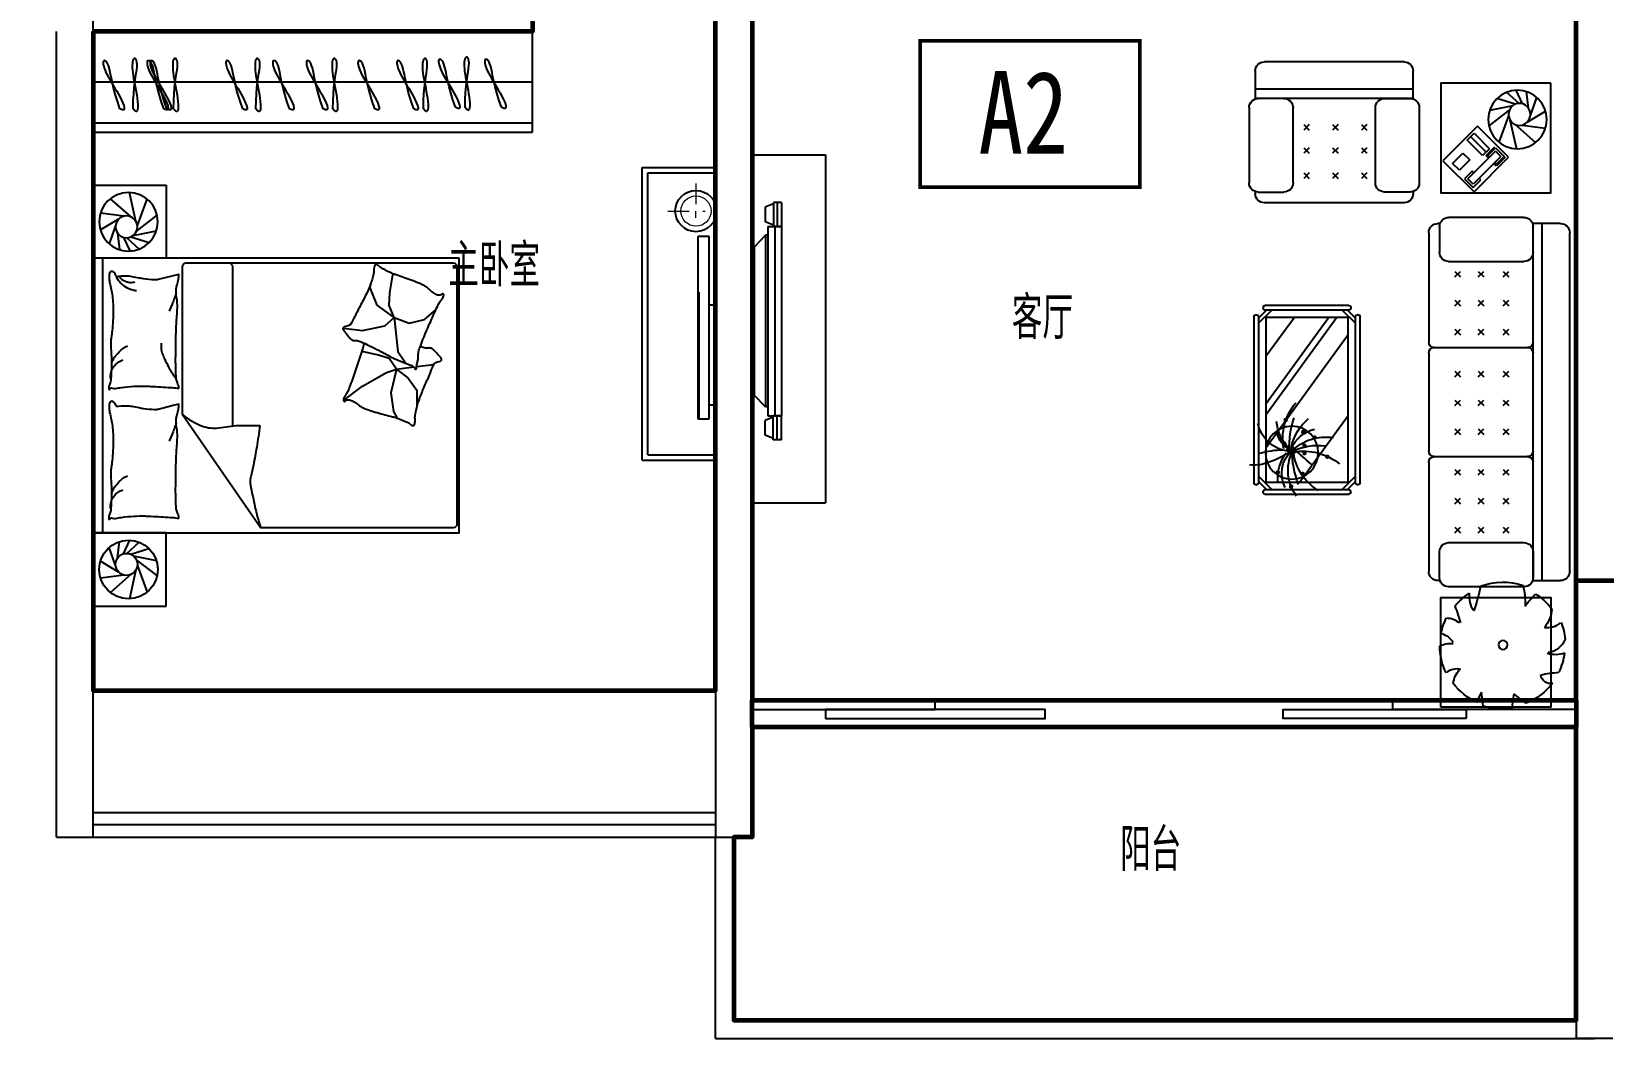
# Model space of a CAD drawing. Extents: x -355331 to -318731, y -592200 to -560200.
# Drawn here: x -354967 to -346381, y -579700 to -574200 of the extents above; entities that cross this region are included whole.
import ezdxf

# ---------------------------------------------------------------- set-up
doc = ezdxf.new("R2010")
doc.units = 0
doc.header["$LTSCALE"] = 1000
doc.header["$MEASUREMENT"] = 0
doc.layers.get('0').update_dxf_attribs({"linetype": 'CONTINUOUS'})
for name, color, linetype in [('BALCONY', 2, 'CONTINUOUS'), ('JIAJU', 252, 'CONTINUOUS'), ('SY', 132, 'CONTINUOUS'), ('WALL', 2, 'CONTINUOUS'), ('WINDOW', 3, 'CONTINUOUS'), ('字', 7, 'CONTINUOUS'), ('文字', 7, 'CONTINUOUS')]:
    doc.layers.add(name, color=color, linetype=linetype)
for name, color, linetype, lineweight in [('GT_卧室', 1, 'CONTINUOUS', 60), ('GT_客厅', 2, 'CONTINUOUS', 60), ('GT_门', 245, 'CONTINUOUS', 60), ('GT_阳台', 6, 'CONTINUOUS', 60), ('GT_餐厅', 3, 'CONTINUOUS', 60)]:
    doc.layers.add(name, color=color, linetype=linetype, lineweight=lineweight)
doc.styles.add('-宋体', font='', dxfattribs={"width": 0.6})
doc.styles.add('_TCH_WINDOW', font='SIMPLEX', dxfattribs={"height": 3.5, "bigfont": 'GBCBIG'})
doc.styles.add('DIM_FONT', font='ROMAND.shx', dxfattribs={"width": 0.7})
doc.styles.get("Standard").update_dxf_attribs({"font": 'GBENOR', "bigfont": 'GBCBIG'})
doc.styles.get('-宋体').set_extended_font_data('SimSun')

# ---------------------------------------------------------------- blocks, each defined once
blk = doc.blocks.new('A$C67170A1A')
for p, q in [((0, 2200.1), (0, 300.1)), ((0, 2200.1), (400, 2200)), ((400, 2200), (400, 300)), ((115.9, 1932.6), (70.9, 1915.4)), ((70.9, 1915.4), (70.9, 1834.2)), ((160.9, 1939.8), (115.9, 1939.8)), ((115.9, 1939.8), (115.9, 1809.8)), ((137.2, 1939.8), (137.2, 1809.8)), ((160.9, 1939.8), (160.9, 1809.8)), ((115.9, 1817), (70.9, 1834.2)), ((85.9, 1809.8), (85.5, 774.8)), ((85.9, 1809.8), (160.9, 1809.8)), ((160.9, 1809.8), (115.9, 1809.8)), ((123.5, 1809.8), (123.1, 774.8)), ((160.9, 1809.8), (160.5, 774.8)), ((72.8, 1761.3), (10.8, 1696.6)), ((72.8, 1761.3), (72.5, 823.4)), ((85.9, 1761.3), (72.8, 1761.3)), ((10.8, 1696.6), (10.6, 888.1)), ((72.5, 823.4), (10.6, 888.1)), ((85.6, 823.4), (72.5, 823.4)), ((85.5, 774.8), (160.5, 774.8)), ((160.5, 774.8), (115.5, 774.8)), ((115.5, 644.8), (115.5, 774.8)), ((136.8, 644.8), (136.9, 774.8)), ((160.5, 644.8), (160.5, 774.8)), ((115.5, 767.6), (70.5, 750.4)), ((70.5, 669.2), (70.5, 750.4)), ((115.5, 652), (70.5, 669.2)), ((160.5, 644.8), (115.5, 644.8)), ((0, 300.1), (400, 300))]:
    blk.add_line(p, q)
blk = doc.blocks.new('M_C54TQD')
for p, q in [((0, -52.4), (1500, -52.4)), ((25.8, -508.5), (25.8, -1967.8)), ((853.5, -488.5), (45.8, -488.5)), ((853.5, -488.5), (1471.6, -915.9)), ((45.8, -761.1), (915.3, -761.1)), ((1471.6, -1967.8), (1471.6, -915.9)), ((381, -1368.3), (394.8, -1471.4)), ((777.6, -1368.4), (698.4, -1472.4)), ((160.8, -1514.4), (136.8, -1517.8)), ((255.4, -1552.2), (160.8, -1514.4)), ((394.8, -1471.4), (369, -1593.5)), ((528.4, -1559.3), (508.6, -1470.4)), ((698.4, -1472.4), (623.3, -1602.7)), ((188.4, -1621), (90.3, -1638.1)), ((257.2, -1617.5), (188.4, -1621)), ((324.3, -1645), (255.4, -1552.2)), ((324.3, -1645), (257.2, -1617.5)), ((369, -1593.5), (324.3, -1645)), ((548.2, -1616.6), (528.4, -1559.3)), ((605.5, -1658), (548.2, -1616.6)), ((623.3, -1602.7), (605.5, -1658)), ((605.5, -1658), (734, -1626.4)), ((734, -1626.4), (836.8, -1640.3)), ((90.3, -1638.1), (87, -1644.6)), ((324.3, -1645), (510, -1663.9)), ((324.3, -1645), (355.2, -1727.5)), ((510, -1663.9), (559.9, -1700)), ((559.9, -1700), (572, -1708.6)), ((605.5, -1658), (593.7, -1752.2)), ((605.5, -1658), (654.9, -1721.3)), ((836.8, -1640.3), (872.8, -1660.3)), ((355.2, -1727.5), (334.6, -1810)), ((591.9, -1766.9), (580, -1861.5)), ((654.9, -1721.3), (720.1, -1768.7)), ((720.1, -1768.7), (813, -1768.7)), ((334.6, -1810), (281, -1872.6)), ((45.8, -1987.8), (1451.6, -1987.8))]:
    blk.add_line(p, q)
blk.add_lwpolyline([(0, -2000), (0, 0), (1500, 0), (1500, -2000)], close=True)
for points in [[(101, -126.8, -0.263368), (73, -108, -0.494818), (82.2, -89.3, -0.049225), (99.9, -87.5, -0.036831), (123.5, -89.3, -0.031893), (161.5, -97.4, 0.035782), (195.4, -104.4, 0.032941), (285.1, -110.3, 0.026564), (396.3, -104.4, 0.017905), (433.8, -99, -0.033397), (454, -96.8, -0.03204), (491.1, -97.5, 0.018442), (555.4, -100.5, 0.010837), (620.2, -99.8, 0.014624), (668.1, -96.8, 0.111249), (690.6, -89.5, -0.153708), (707.5, -85.5, -0.076444), (715, -87.2, -0.215512), (716.9, -89.3, -0.585858), (714.3, -92.3, 0.363489), (709.4, -94.9, 0.191716), (709.4, -106.4, -0.129675), (711.3, -123, -0.01735), (708.3, -139.8, 0.019326), (705.7, -154.9, 0.018818), (699, -223.3, 0.021828), (698.1, -282.6, 0.006204), (699.5, -316.4, 0.001963), (705.7, -423.3, 0.028341), (709.9, -459.4, -0.117014), (709.4, -468.3, -0.36606), (708, -469.3, -0.03973), (694.4, -466.5, -0.048309), (680.6, -461, 0.062981), (670, -457.1, 0.04058), (646.6, -453.7, 0.014345), (579.8, -451.4, 0.005484), (454.4, -452.2, 0.007153), (358.2, -455.2, 0.008762), (315.7, -457.9, -0.008153), (270, -460.8, -0.06251), (212.9, -456.4, 0.078669), (167.3, -454.4, 0.047825), (144.9, -459.1, -0.034494), (114.1, -466.5, -0.023571), (88.8, -469.5, -0.510228), (87.8, -468.3), (95.3, -438.3), (116, -355.7, 0.073041), (118, -336.2, 0.023305), (112.2, -275, 0.018299), (108.2, -252.2, -0.01097), (100.8, -214.2, -0.042281), (97.9, -179.9, -0.027201), (100.8, -126.5)], [(810.2, -126.8, -0.263368), (782.3, -108, -0.494818), (791.4, -89.3, -0.049225), (809.1, -87.5, -0.036831), (832.8, -89.3, -0.031893), (870.7, -97.4, 0.035782), (904.6, -104.4, 0.032941), (994.3, -110.3, 0.026564), (1105.5, -104.4, 0.017905), (1143, -99, -0.033397), (1163.3, -96.8, -0.03204), (1200.3, -97.5, 0.018442), (1264.7, -100.5, 0.010837), (1329.4, -99.8, 0.014624), (1377.3, -96.8, 0.111249), (1399.9, -89.5, -0.153708), (1416.8, -85.5, -0.076444), (1424.2, -87.2, -0.215512), (1426.2, -89.3, -0.585858), (1423.5, -92.3, 0.363489), (1418.6, -94.9, 0.191716), (1418.6, -106.4, -0.129675), (1420.5, -123, -0.01735), (1417.5, -139.8, 0.019326), (1414.9, -154.9, 0.018818), (1408.3, -223.3, 0.021828), (1407.4, -282.6, 0.006204), (1408.8, -316.4, 0.001963), (1414.9, -423.3, 0.028341), (1419.2, -459.4, -0.117014), (1418.6, -468.3, -0.36606), (1417.2, -469.3, -0.03973), (1403.6, -466.5, -0.048309), (1389.9, -461, 0.062981), (1379.2, -457.1, 0.04058), (1355.8, -453.7, 0.014345), (1289.1, -451.4, 0.005484), (1163.6, -452.2, 0.007153), (1067.5, -455.2, 0.008762), (1024.9, -457.9, -0.008153), (979.2, -460.8, -0.06251), (922.1, -456.4, 0.078669), (876.5, -454.4, 0.047825), (854.1, -459.1, -0.034494), (823.4, -466.5, -0.023571), (798, -469.5, -0.510228), (797.1, -468.3), (804.6, -438.3), (825.2, -355.7, 0.073041), (827.2, -336.2, 0.023305), (821.5, -275, 0.018299), (817.4, -252.2, -0.01097), (810.1, -214.2, -0.042281), (807.2, -179.9, -0.027201), (810.1, -126.5)], [(99.3, -142.8, -0.05369), (113.5, -155.8, -0.070312), (121.6, -168.1, -0.015448), (125.4, -176.6, -0.013244), (129.1, -186.8, -0.082127), (132.1, -204.9, -0.064164), (129.1, -228.1)], [(100.8, -126.8, -0.077379), (135.6, -152.1, -0.077379), (161.1, -186.8, -0.047525), (171, -211.5, -0.047525), (176.1, -237.5)], [(574.8, -100.6, 0.027842), (551.1, -111.2, 0.048685), (538.5, -119.3, 0.023666), (510.6, -143.6, 0.031223), (491.6, -164.3, 0.046801), (486.5, -172, 0.023191), (478.4, -188.7)], [(656.8, -94.9, 0.088153), (622.3, -98.4, 0.088153), (591.1, -113.7, 0.077547), (569.5, -135.3, 0.077547), (555.4, -162.4)], [(1284.1, -100.6, 0.027842), (1260.3, -111.2, 0.048685), (1247.8, -119.3, 0.023666), (1219.8, -143.6, 0.031223), (1200.8, -164.3, 0.046801), (1195.7, -172, 0.023191), (1187.7, -188.7)], [(1366.1, -94.9, 0.088153), (1331.5, -98.4, 0.088153), (1300.3, -113.7, 0.077547), (1278.7, -135.3, 0.077547), (1264.7, -162.4)], [(191.4, -453.7, 0.009729), (218.7, -444.6, 0.009729), (245.6, -434.6, 0.007971), (267.3, -425.5, 0.007971), (288.8, -415.8)], [(660.6, -455.2, 0.016108), (621.7, -429, 0.024599), (594.9, -413.9, 0.009477), (545.8, -390.6, 0.015937), (516, -378.3, 0.072521), (499.6, -374.7, 0.033339), (463.4, -374.5)], [(900.6, -453.7, 0.009729), (927.9, -444.6, 0.009729), (954.8, -434.6, 0.007971), (976.6, -425.5, 0.007971), (998, -415.8)], [(853.5, -488.5, -0.085272), (916.8, -598.6, -0.124044), (926, -686.2), (912.4, -781.6), (914.1, -911.7)], [(914.1, -911.7, 0.007867), (1031.7, -893.9, 0.009508), (1128.5, -875.9, 0.006616), (1193.5, -861.5, -0.023828), (1211.7, -858.2, -0.080713), (1230.3, -858.7, -0.009591), (1382.9, -890.6, -0.013133), (1416.4, -899.2, -0.007859), (1471.6, -915.9)], [(464, -1480.4, 0.025626), (475.6, -1477.6, 0.0108), (604.9, -1436, 0.00456), (692.4, -1404.8, 0.01125), (727.5, -1391, 0.069394), (746.3, -1379.9, -0.079756), (762.9, -1370.5, -0.106399), (777.6, -1368.4, -0.328642), (781.6, -1371.8, -0.299547), (779.2, -1378.3, 0.189917), (773.7, -1387.1, 0.033518), (772.5, -1397.4, 0.075627), (773, -1402, 0.053489), (776, -1409.8, 0.017838), (788.1, -1431.8, 0.038394), (805.3, -1456.1, -0.059529), (815.7, -1472.2, -0.035943), (826.3, -1498.4, -0.011245), (851.9, -1584.7, -0.006203), (862.2, -1624.3, 0.010783), (868.3, -1647, 0.019485), (872.8, -1660.3, 0.005062), (892.4, -1710.5, 0.101392), (909.1, -1735.8, -0.223768), (914, -1749.2, -0.25558), (910.9, -1753.8, -0.081563), (895.2, -1758.9, -0.071805), (878.1, -1759, 0.069985), (860.5, -1759.1, 0.03546), (801, -1772.1, 0.029432), (732, -1796.8, 0.001554), (698.6, -1811.2, -0.00152), (664.5, -1825.8, -0.004735), (629.3, -1840.5, 0.00382), (585.5, -1858.6, 0.296001), (563.6, -1890.9, -0.649774), (542.2, -1899.9, -0.02319), (537.7, -1895.3, 0.0288), (534, -1891.6, 0.005727), (527.4, -1885.8, -0.004358), (518.8, -1878.2, -0.027528), (501.8, -1861.4, -0.046214), (493.2, -1849.9, -0.194121), (490.4, -1833.2, 0.133719), (489.3, -1809.2, 0.005779), (481.8, -1787.2, 0.008882)]]:
    blk.add_lwpolyline(points, format="xyb")
blk.add_lwpolyline([(58.1, -1583.2, 0.101392), (39.5, -1559.2, -0.223768), (33.6, -1546.2, -0.25558), (36.4, -1541.4, -0.081563), (51.6, -1535.1, -0.071805), (68.7, -1533.7, 0.069985), (86.2, -1532.2, 0.03546), (144.5, -1514.8, 0.029432), (211.5, -1484.8, 0.001554), (243.6, -1467.9, -0.00152), (276.5, -1450.7, -0.004735), (310.5, -1433.4, 0.00382), (352.7, -1412, 0.296001), (372.1, -1378.1, -0.649774), (392.8, -1367.5, -0.02319), (397.6, -1371.7, 0.0288), (401.6, -1375.1, 0.005727), (408.6, -1380.4, -0.004358), (417.8, -1387.3, -0.027528), (436, -1402.8, -0.046214), (445.5, -1413.5, -0.194121), (449.5, -1430, 0.133719), (452.5, -1453.8, 0.011505), (471.2, -1496.2, 0.008882), (497.5, -1550, 0.012426), (534.6, -1618.4, -0.033612), (547.3, -1644.2), (570.3, -1700.5), (588.1, -1744, 0.224341), (602.6, -1757.3, -0.722772), (602.8, -1766.1, -0.103513), (599, -1766.6, 0.053465), (591.8, -1766.9, 0.030109), (568.7, -1771.5, -0.031436), (546.6, -1775.9, -0.05324), (531.5, -1776.4, 0.05518), (516.9, -1776.8, 0.056271), (491.6, -1783.4, 0.0108), (365.9, -1834.8, 0.00456), (281, -1872.6, 0.01125), (247.1, -1889, 0.069394), (229.2, -1901.6, -0.079756), (213.3, -1912.2, -0.106399), (198.9, -1915.4, -0.328642), (194.6, -1912.4, -0.299547), (196.5, -1905.7, 0.189917), (201.3, -1896.5, 0.033518), (201.7, -1886.2, 0.075627), (200.8, -1881.6, 0.053489), (197.3, -1874, 0.017838), (183.5, -1853, 0.038394), (164.5, -1830.2, -0.059529), (152.9, -1814.9, -0.035943), (140.3, -1789.6, -0.011245), (108.1, -1705.4, -0.006203), (94.9, -1666.8, 0.010783), (87, -1644.6, 0.019485), (81.6, -1631.7, 0.005062)], format="xyb", close=True)
for centre, start, end in [((45.8, -508.5), 90, 180), ((45.8, -741.1), 180, 270), ((45.8, -1967.8), 180, 270), ((1451.6, -1967.8), 270, 0)]:
    blk.add_arc(centre, 20, start, end)
at = {"style": 'DIM_FONT', "width": 0.8, "flags": 9}
for tag in ['YSIZE', 'XSIZE']:
    blk.add_attdef(tag, (0, 0), '', height=0.5, dxfattribs=at)
blk = doc.blocks.new('M_C5')
for p, q in [((-70.8, 21.3), (-105.6, 120.2)), ((-60.2, 62.7), (-49.6, 152.1)), ((-28.1, 85.6), (7.4, 159.8)), ((-9, 88), (58.7, 149.2)), ((12.2, 83.3), (111.9, 114.4)), ((-54, -14.1), (-153.6, 45)), ((25.5, 75.4), (152, 50)), ((42.3, 52.6), (156.1, -35.1)), ((48.3, 20.6), (102.1, -123.2)), ((-26.4, -30), (-153, -46.9)), ((14.5, -26.2), (-99.1, -125.6)), ((40.5, -2.3), (5.1, -160))]:
    blk.add_line(p, q)
for centre, radius in [((0, 0), 160), ((-11.2, 28), 60)]:
    blk.add_circle(centre, radius)
at = {"width": 0.8, "flags": 9}
for tag in ['XSIZE', 'YSIZE']:
    blk.add_attdef(tag, (0, 0), '', height=0.5, dxfattribs=at)
blk = doc.blocks.new('ccui')
for points in [[(-565.6, 1078.2), (-506.5, 682.6), (-110.9, 741.8), (-170, 1137.4)], [(-225.6, -1196.5), (-284.7, -800.9), (110.9, -741.8), (170, -1137.4)]]:
    blk.add_lwpolyline(points, close=True)
at = {"rotation": 188.5031322324077}
blk.add_blockref('M_C5', (-332.1, 910.6), dxfattribs=at)
at = {"extrusion": (1e-16, 0, -1), "zscale": -1}
for name, p, rotation in [('M_C54TQD', (-110.9, -741.8), 81.49686775637126), ('M_C5', (51.3, -967.9), 351.4968677675923)]:
    blk.add_blockref(name, p, dxfattribs=dict(at, rotation=rotation))
blk = doc.blocks.new('dsj')
for p, q in [((0, -1600), (0, 0)), ((0, 0), (400.1, 0)), ((30, -1570), (30, -30)), ((30, -30), (400.1, -30)), ((304.4, -375), (362.6, -375)), ((304.4, -1375.4), (304.4, -375)), ((362.6, -375), (362.6, -1375.4)), ((311.1, -1368.8), (311.1, -681.7)), ((395.6, -753.4), (362.6, -753.4)), ((362.6, -753.4), (362.6, -1297)), ((395.6, -1297), (395.6, -753.4)), ((362.6, -1297), (395.6, -1297)), ((362.6, -1375.4), (304.4, -1375.4)), ((0, -1600), (400.1, -1600)), ((30, -1570), (400.1, -1570))]:
    blk.add_line(p, q)
at = {"lineweight": 0}
for p, q in [((293.1, -88.3), (293.1, -201.1)), ((139.1, -238.7), (255.5, -238.7)), ((293.1, -276.3), (293.1, -239.1)), ((330.7, -238.7), (343.5, -238.7))]:
    blk.add_line(p, q, dxfattribs=at)
blk.add_circle((293.1, -238.7), 112.8)
blk.add_circle((293.1, -238.7), 82.7, dxfattribs=at)
blk = doc.blocks.new('$plan$00001568')
for p, q in [((-2869.3, 3.1), (-1019.3, 3.1)), ((-2919.3, -196.9), (-2919.3, -46.9)), ((-969.3, -46.9), (-969.3, -199.7)), ((-2919.3, -146.9), (-969.3, -146.9)), ((-2952.8, -246.9), (-2952.8, -658)), ((-2919.3, -196.9), (-969.3, -196.9)), ((-2762.1, -196.9), (-2902.8, -196.9)), ((-2712.1, -658), (-2712.1, -246.9)), ((-2242.1, -736.9), (-2242.1, -226.9)), ((-1646.6, -736.9), (-1646.6, -226.9)), ((-1176.6, -658), (-1176.6, -246.9)), ((-1126.6, -196.9), (-985.9, -196.9)), ((-935.9, -246.9), (-935.9, -658)), ((-2627.6, -359.4), (-2657.7, -329.2)), ((-2657.7, -359.4), (-2627.6, -329.2)), ((-2500.1, -359.4), (-2470, -329.2)), ((-2470, -359.4), (-2500.1, -329.2)), ((-2312.4, -359.4), (-2342.5, -329.2)), ((-2342.5, -359.4), (-2312.4, -329.2)), ((-2121.5, -359.4), (-2091.3, -329.2)), ((-2091.3, -359.4), (-2121.5, -329.2)), ((-1933.7, -359.4), (-1963.9, -329.2)), ((-1963.9, -359.4), (-1933.7, -329.2)), ((-1806.3, -359.4), (-1776.1, -329.2)), ((-1776.1, -359.4), (-1806.3, -329.2)), ((-1546.1, -359.4), (-1576.3, -329.2)), ((-1576.3, -359.4), (-1546.1, -329.2)), ((-1418.7, -359.4), (-1388.5, -329.2)), ((-1388.5, -359.4), (-1418.7, -329.2)), ((-1230.9, -359.4), (-1261.1, -329.2)), ((-1261.1, -359.4), (-1230.9, -329.2)), ((-796.3, -519.4), (-607.8, -330.8)), ((-607.8, -330.8), (-438.1, -500.5)), ((-603, -373.3), (-753.9, -524.1)), ((-725.6, -552.4), (-574.8, -401.5)), ((-607.8, -349.7), (-654.9, -396.8)), ((-654.9, -396.8), (-640.8, -411)), ((-603, -354.4), (-645.5, -396.8)), ((-645.5, -396.8), (-636, -406.3)), ((-555.9, -401.5), (-603, -354.4)), ((-603, -373.3), (-574.8, -401.5)), ((-598.3, -444), (-555.9, -401.5)), ((-598.3, -453.4), (-551.2, -406.3)), ((-2627.6, -496.6), (-2657.7, -466.4)), ((-2657.7, -496.6), (-2627.6, -466.4)), ((-2470, -496.6), (-2500.1, -466.4)), ((-2500.1, -496.6), (-2470, -466.4)), ((-2312.4, -496.6), (-2342.5, -466.4)), ((-2342.5, -496.6), (-2312.4, -466.4)), ((-2121.5, -496.6), (-2091.3, -466.4)), ((-2091.3, -496.6), (-2121.5, -466.4)), ((-1963.9, -496.6), (-1933.7, -466.4)), ((-1933.7, -496.6), (-1963.9, -466.4)), ((-1806.3, -496.6), (-1776.1, -466.4)), ((-1776.1, -496.6), (-1806.3, -466.4)), ((-1546.1, -496.6), (-1576.3, -466.4)), ((-1576.3, -496.6), (-1546.1, -466.4)), ((-1388.5, -496.6), (-1418.7, -466.4)), ((-1418.7, -496.6), (-1388.5, -466.4)), ((-1230.9, -496.6), (-1261.1, -466.4)), ((-1261.1, -496.6), (-1230.9, -466.4)), ((-772.8, -524.1), (-730.3, -481.7)), ((-730.3, -481.7), (-720.9, -491.1)), ((-438.1, -500.5), (-626.6, -689.1)), ((-612.5, -439.3), (-598.3, -453.4)), ((-607.8, -434.5), (-598.3, -444)), ((-560.6, -434.5), (-598.3, -472.3)), ((-598.3, -472.3), (-513.5, -557.1)), ((-579.5, -453.4), (-494.6, -538.2)), ((-475.8, -519.4), (-560.6, -434.5)), ((-2627.6, -623.6), (-2657.7, -593.4)), ((-2657.7, -623.6), (-2627.6, -593.4)), ((-2470, -623.6), (-2500.1, -593.4)), ((-2500.1, -623.6), (-2470, -593.4)), ((-2312.4, -623.6), (-2342.5, -593.4)), ((-2342.5, -623.6), (-2312.4, -593.4)), ((-2121.5, -623.6), (-2091.3, -593.4)), ((-2091.3, -623.6), (-2121.5, -593.4)), ((-1963.9, -623.6), (-1933.7, -593.4)), ((-1933.7, -623.6), (-1963.9, -593.4)), ((-1806.3, -623.6), (-1776.1, -593.4)), ((-1776.1, -623.6), (-1806.3, -593.4)), ((-1546.1, -623.6), (-1576.3, -593.4)), ((-1576.3, -623.6), (-1546.1, -593.4)), ((-1388.5, -623.6), (-1418.7, -593.4)), ((-1418.7, -623.6), (-1388.5, -593.4)), ((-1230.9, -623.6), (-1261.1, -593.4)), ((-1261.1, -623.6), (-1230.9, -593.4)), ((-626.6, -689.1), (-796.3, -519.4)), ((-725.6, -571.2), (-772.8, -524.1)), ((-753.9, -524.1), (-725.6, -552.4)), ((-683.2, -528.8), (-725.6, -571.2)), ((-692.6, -519.4), (-683.2, -528.8)), ((-621.9, -543), (-678.5, -599.5)), ((-678.5, -599.5), (-640.8, -637.2)), ((-640.8, -637.2), (-584.2, -580.7)), ((-584.2, -580.7), (-621.9, -543)), ((-513.5, -557.1), (-475.8, -519.4)), ((-2919.3, -708), (-2919.3, -716.9)), ((-2902.8, -708), (-2762.1, -708)), ((-2271.2, -766.9), (-2869.3, -766.9)), ((-1675.6, -766.9), (-2213.1, -766.9)), ((-1019.3, -766.9), (-1617.5, -766.9)), ((-985.9, -708), (-1126.6, -708)), ((-969.3, -708), (-969.3, -716.9)), ((-797.4, -851.8), (-806.3, -851.8)), ((-336.3, -818.3), (-747.4, -818.3)), ((-286.3, -851.8), (-286.3, -1714.2)), ((-286.3, -851.8), (-136.3, -851.8)), ((-236.3, -851.8), (-236.3, -1714.2)), ((-856.3, -901.8), (-856.3, -1664.2)), ((-797.4, -868.3), (-797.4, -1008)), ((-286.3, -1008), (-286.3, -868.3)), ((-86.3, -901.8), (-86.3, -1664.2)), ((-747.4, -1058), (-336.3, -1058)), ((-692.8, -1104), (-722.9, -1134.1)), ((-692.8, -1134.1), (-722.9, -1104)), ((-555.6, -1104), (-585.8, -1134.1)), ((-555.6, -1134.1), (-585.8, -1104)), ((-428.6, -1104), (-458.7, -1134.1)), ((-428.6, -1134.1), (-458.7, -1104)), ((-2436.7, -1192.3), (-2431.7, -1192.3)), ((-2377.7, -1166.7), (-2421.7, -1210.7)), ((-2349.4, -1166.7), (-2421.7, -1239)), ((-2396.2, -1151.7), (-2396.2, -1156.7)), ((-2386.2, -1141.7), (-1477.3, -1141.7)), ((-2386.2, -1166.7), (-1477.3, -1166.7)), ((-1514, -1166.7), (-1441.7, -1239)), ((-1485.7, -1166.7), (-1441.7, -1210.7)), ((-1467.3, -1151.7), (-1467.3, -1156.7)), ((-1426.7, -1192.3), (-1431.7, -1192.3)), ((-2446.7, -1661.2), (-2446.7, -1202.3)), ((-2421.7, -1661.2), (-2421.7, -1202.3)), ((-2019.1, -1206.7), (-2381.7, -1470.2)), ((-1577, -1206.7), (-2196.5, -1656.7)), ((-1481.7, -1269.1), (-2015.3, -1656.7)), ((-1441.7, -1202.3), (-1441.7, -1661.2)), ((-1416.7, -1202.3), (-1416.7, -1661.2)), ((-692.8, -1291.7), (-722.9, -1261.6)), ((-692.8, -1261.6), (-722.9, -1291.7)), ((-555.6, -1261.6), (-585.8, -1291.7)), ((-555.6, -1291.7), (-585.8, -1261.6)), ((-428.6, -1261.6), (-458.7, -1291.7)), ((-428.6, -1291.7), (-458.7, -1261.6)), ((-1481.7, -1312.1), (-1956.2, -1656.7)), ((-692.8, -1419.2), (-722.9, -1449.3)), ((-692.8, -1449.3), (-722.9, -1419.2)), ((-555.6, -1419.2), (-585.8, -1449.3)), ((-555.6, -1449.3), (-585.8, -1419.2)), ((-428.6, -1419.2), (-458.7, -1449.3)), ((-428.6, -1449.3), (-458.7, -1419.2)), ((-1481.7, -1500.8), (-1696.4, -1656.7)), ((-747.4, -1508), (-336.3, -1508)), ((-2349.4, -1696.7), (-2421.7, -1624.4)), ((-1514, -1696.7), (-1441.7, -1624.4)), ((-797.4, -1697.7), (-797.4, -1558)), ((-286.3, -1558), (-286.3, -1697.7)), ((-2436.7, -1671.2), (-2431.7, -1671.2)), ((-2377.7, -1696.7), (-2421.7, -1652.7)), ((-2396.2, -1711.7), (-2396.2, -1706.7)), ((-1477.3, -1696.7), (-2386.2, -1696.7)), ((-1485.7, -1696.7), (-1441.7, -1652.7)), ((-1467.3, -1711.7), (-1467.3, -1706.7)), ((-1426.7, -1671.2), (-1431.7, -1671.2)), ((-797.4, -1714.2), (-806.3, -1714.2)), ((-136.3, -1714.2), (-289.1, -1714.2)), ((-1477.3, -1721.7), (-2386.2, -1721.7)), ((-336.3, -1747.7), (-747.4, -1747.7))]:
    blk.add_line(p, q)
at = {"color": 6}
for p, q in [((-431.3, -256), (-448.2, -129.5)), ((-415.4, -228.5), (-356.3, -128.9)), ((-427.5, -297), (-526.9, -183.3)), ((-380, -211.7), (-281.1, -176.9)), ((-338.6, -222.3), (-249.2, -232.9)), ((-315.7, -254.4), (-241.5, -289.9)), ((-403.6, -323), (-561.3, -287.6)), ((-380.7, -330.8), (-524.5, -384.6)), ((-348.7, -324.8), (-436.3, -438.6)), ((-325.9, -308), (-351.2, -434.5)), ((-318, -294.6), (-286.9, -394.4)), ((-313.3, -273.5), (-252.1, -341.2))]:
    blk.add_line(p, q, dxfattribs=at)
at = {"color": 3}
for p, q in [((-3604.5, -468.6), (-3528.3, -478.8)), ((-3528.3, -478.8), (-3585.2, -507.8)), ((-3585.2, -507.8), (-3585.2, -507.8))]:
    blk.add_line(p, q, dxfattribs=at)
for points in [[(-3610.9, -700.4), (-3010.9, -700.4), (-3010.9, -100.4), (-3610.9, -100.4)], [(-202.5, -100.4), (-202.5, -700.4), (-802.5, -700.4), (-802.5, -100.4)], [(-1481.7, -1206.7), (-1481.7, -1656.7), (-2381.7, -1656.7), (-2381.7, -1206.7)]]:
    blk.add_lwpolyline(points, close=True)
at = {"color": 3, "const_width": 12}
for points in [[(-2237.1, -1320.6, 1), (-2249.1, -1320.6, 1)], [(-2330.6, -1455.8, 1), (-2342.6, -1455.8, 1)], [(-2217.9, -1446, 1), (-2229.9, -1446, 1)], [(-2176.6, -1446, 1), (-2188.6, -1446, 1)], [(-2132.6, -1389.9, 1), (-2144.6, -1389.9, 1)], [(-2102.4, -1452.6, 1), (-2114.4, -1452.6, 1)], [(-2399.3, -1518.6, 1), (-2411.3, -1518.6, 1)], [(-2220.6, -1515.2, 1), (-2232.6, -1515.2, 1)], [(-2209.6, -1502.1, 1), (-2221.6, -1502.1, 1)], [(-2206.9, -1521.8, 1), (-2218.9, -1521.8, 1)], [(-2201.4, -1535, 1), (-2213.4, -1535, 1)], [(-2190.4, -1512, 1), (-2202.4, -1512, 1)], [(-2165.7, -1554.8, 1), (-2177.7, -1554.8, 1)], [(-2036.4, -1548.2, 1), (-2048.4, -1548.2, 1)], [(-2322.4, -1591.1, 1), (-2334.4, -1591.1, 1)], [(-2138.2, -1577.9, 1), (-2150.2, -1577.9, 1)]]:
    blk.add_lwpolyline(points, format="xyb", close=True, dxfattribs=at)
at = {"color": 6}
for centre, radius in [((-401.3, -282.5), 160), ((-373.3, -271.3), 60)]:
    blk.add_circle(centre, radius, dxfattribs=at)
at = {"color": 3}
blk.add_circle((-3270.4, -361.3), 24.7, dxfattribs=at)
blk.add_circle((-2220.7, -1514.3), 144.3)
for centre, radius, start, end in [((-2869.3, -46.9), 50, 90, 180), ((-1019.3, -46.9), 50, 0, 90), ((-2902.8, -246.9), 50, 90, 180), ((-2762.1, -246.9), 50, 0, 90), ((-2272.1, -226.9), 30, 0, 90), ((-2212.1, -226.9), 30, 90, 180), ((-1676.6, -226.9), 30, 0, 90), ((-1616.6, -226.9), 30, 90, 180), ((-1126.6, -246.9), 50, 90, 180), ((-985.9, -246.9), 50, 0, 90), ((-2902.8, -658), 50, 180, 270), ((-2762.1, -658), 50, 270, 360), ((-1126.6, -658), 50, 180, 270), ((-985.9, -658), 50, 270, 360), ((-2869.3, -716.9), 50, 180, 270), ((-2272.1, -736.9), 30, 270, 360), ((-2212.1, -736.9), 30, 180, 270), ((-1676.6, -736.9), 30, 270, 360), ((-1616.6, -736.9), 30, 180, 270), ((-1019.3, -716.9), 50, 270, 360), ((-806.3, -901.8), 50, 90, 180), ((-747.4, -868.3), 50, 90, 180), ((-336.3, -868.3), 50, 0, 90), ((-136.3, -901.8), 50, 0, 90), ((-747.4, -1008), 50, 180, 270), ((-336.3, -1008), 50, 270, 360), ((-2436.7, -1202.3), 10, 90, 180), ((-2431.7, -1202.3), 10, 0, 90), ((-2386.2, -1151.7), 10, 90, 180), ((-2386.2, -1156.7), 10, 180, 270), ((-1477.3, -1151.7), 10, 0, 90), ((-1477.3, -1156.7), 10, 270, 360), ((-1431.7, -1202.3), 10, 90, 180), ((-1426.7, -1202.3), 10, 0, 90), ((-747.4, -1558), 50, 90, 180), ((-336.3, -1558), 50, 0, 90), ((-2436.7, -1661.2), 10, 180, 270), ((-2431.7, -1661.2), 10, 270, 360), ((-2386.2, -1706.7), 10, 90, 180), ((-2386.2, -1711.7), 10, 180, 270), ((-1477.3, -1706.7), 10, 0, 90), ((-1477.3, -1711.7), 10, 270, 360), ((-1431.7, -1661.2), 10, 180, 270), ((-1426.7, -1661.2), 10, 270, 360), ((-806.3, -1664.2), 50, 180, 270), ((-747.4, -1697.7), 50, 180, 270), ((-336.3, -1697.7), 50, 270, 360), ((-136.3, -1664.2), 50, 270, 360)]:
    blk.add_arc(centre, radius, start, end)
for centre, radius, start, end in [((-4136.1, -4.6), 717.9, 347.87619, 355.85354), ((-3273.8, -361.4), 338.2, 96.96438, 115.65017), ((-3181.3, -74.5), 142.8, 159.40085, 198.19915), ((-3198.5, -129.7), 115.3, 110.30483, 172.60885), ((-3273.8, -361.4), 341.7, 68.4723, 84.07638), ((-3071.7, -119.9), 105.9, 138.17218, 188.16862), ((-3273.8, -361.4), 339.7, 127.36084, 157.9897), ((-3425.5, -99.6), 56.5, 169.98925, 261.05896), ((-3055.9, -287.5), 194.5, 95.69072, 128.34177), ((-3273.8, -361.4), 333.1, 32.55362, 53.40596), ((-3264.4, -35.6), 380.2, 211.46853, 224.02183), ((-3259.8, 49.2), 353.3, 304.80701, 319.14641), ((-3042.9, -665.4), 424.8, 76.78537, 92.0545), ((-3273.8, -361.4), 345.8, 339.37003, 378.46927), ((-3273.8, -361.4), 347.7, 171.525, 197.95739), ((-3650.8, 259.2), 570.3, 273.33511, 281.42718), ((-3273.8, -361.4), 341.3, 205.17546, 232.72492), ((-2675.5, -1726.9), 1273.6, 102.45489, 108.71351), ((-3501.4, -489.1), 145.4, 278.28487, 310.27967), ((-3484.5, -613.5), 84.2, 319.04, 375.14451), ((-3452.8, -1605.8), 1057.6, 68.09006, 73.36025), ((-3002, -393.4), 151.3, 237.1456, 275.26774), ((-3273.8, -361.4), 339.1, 309.32475, 327.39016), ((-3273.8, -361.4), 344.9, 244.41436, 269.46785), ((-3387.6, -647.9), 125.1, 332.18716, 366.72251), ((-3331.1, -740), 130.8, 20.2589, 54.61317), ((-3273.8, -361.4), 343.9, 281.09787, 295.92335), ((-3223, -669), 99.6, 359.03495, 402.95461), ((-2537, -1455.9), 325.2, 351.24958, 398.23328), ((-2394.9, -1329.9), 259.7, 314.48606, 369.37622), ((-2181.8, -1220.7), 287.3, 211.31505, 262.13779), ((-2526.3, -1366.4), 345.5, 335.08876, 365.96372), ((-899.7, -272.1), 1790, 219.04877, 222.6799), ((-2276.9, -1344.8), 190.4, 294.09558, 346.29534), ((-2256.6, -1234.8), 291.3, 283.04524, 319.77663), ((-2317.5, -1300.8), 234.4, 233.32313, 295.76326), ((-2334.1, -1401.1), 168.8, 242.99086, 315.91017), ((-2180.2, -873.5), 642.2, 250.5249, 267.82437), ((-2361.1, -1358.9), 232.8, 265.87406, 306.95584), ((-1518.4, -1932.8), 810.4, 148.98728, 160.36101), ((-2021.7, -1511.6), 192.6, 186.99045, 258.02836), ((-2192.7, -1026.3), 502.4, 268.32856, 288.729), ((-2141, -1271.1), 292.8, 258.55155, 310.98153), ((-2088.7, -1470.8), 126.2, 208.89012, 258.45792), ((-2023, -1340.4), 258.8, 228.7581, 263.8624), ((-2694.4, -1553.9), 489.9, 343.85612, 359.11051), ((-2069.3, -1721.4), 219.3, 162.94564, 186.48138)]:
    blk.add_arc(centre, radius, start, end, dxfattribs=at)
at = {"style": 'DIM_FONT', "width": 0.8, "flags": 9}
for tag, p, rotation in [('XSIZE', (-1944.3, 3.1), 180), ('YSIZE', (-1944.3, 3.1), 180), ('XSIZE', (-86.3, -1283), 90), ('YSIZE', (-86.3, -1283), 90)]:
    blk.add_attdef(tag, p, '', height=0.5, rotation=rotation, dxfattribs=at)
at = {"color": 3, "style": 'DIM_FONT', "text_generation_flag": 4, "width": 0.8, "flags": 9}
for tag in ['YSIZE', 'XSIZE']:
    blk.add_attdef(tag, (-3286.1, -406.9), '', height=0.5, rotation=270, dxfattribs=at)

msp = doc.modelspace()

# ---------------------------------------------------------------- linework, layer by layer
at = {"layer": 'BALCONY'}
for p, q in [((-351231, -579700.3), (-351231, -578600.3)), ((-351131, -579600.3), (-351131, -578600.3)), ((-351131, -579600.3), (-346531, -579600.3)), ((-351231, -579700.3), (-346431, -579700.3))]:
    msp.add_line(p, q, dxfattribs=at)
at = {"layer": 'GT_卧室'}
msp.add_lwpolyline([(-354631, -574200.3), (-354631, -577800.3), (-351231, -577800.3), (-351231, -573450.3), (-351231, -572400.3), (-352231, -572400.3), (-352231, -574200.3), (-354631, -574200.3)], dxfattribs=at)
at = {"layer": 'GT_客厅'}
msp.add_lwpolyline([(-346531, -573600.3), (-351031, -573600.3), (-351031, -577853.1), (-346531, -577853.1), (-346531, -573600.3)], dxfattribs=at)
at = {"layer": 'GT_门'}
msp.add_lwpolyline([(-351031, -577853.1), (-346531, -577853.1), (-346531, -578000.3), (-351031, -578000.3), (-351031, -577853.1)], dxfattribs=at)
at = {"layer": 'GT_阳台'}
msp.add_lwpolyline([(-351031, -578000.3), (-351031, -578600.3), (-351131, -578600.3), (-351131, -579600.3), (-346531, -579600.3), (-346531, -578000.3), (-351031, -578000.3)], dxfattribs=at)
at = {"layer": 'GT_餐厅'}
msp.add_lwpolyline([(-343531, -577200.3), (-346531, -577200.3), (-346531, -573600.3), (-343531, -573600.3), (-343531, -577200.3)], dxfattribs=at)
at = {"layer": 'JIAJU'}
for p, q in [((-352231, -574750.3), (-352231, -574200.3)), ((-354631, -574475.3), (-352231, -574475.3)), ((-354631, -574700.3), (-352231, -574700.3)), ((-354631, -574750.3), (-352231, -574750.3))]:
    msp.add_line(p, q, dxfattribs=at)
for points in [[(-352598.7, -574616), (-352598.1, -574572.3), (-352596.1, -574533.6), (-352593.2, -574499.5), (-352589.6, -574469.7), (-352585.9, -574443.8), (-352582.4, -574421.5), (-352579.5, -574402.5), (-352577.8, -574386.3), (-352577.3, -574372.7), (-352578.2, -574361.5), (-352580, -574352.8), (-352582.5, -574346.3), (-352585.6, -574342.1), (-352588.9, -574340), (-352592.3, -574340), (-352595.4, -574342), (-352598.1, -574346), (-352600.4, -574351.7), (-352602.1, -574359.2), (-352603.2, -574368.2), (-352603.7, -574378.7), (-352603.6, -574390.6), (-352602.8, -574403.8), (-352601.3, -574418.1), (-352599.1, -574433.4), (-352596.4, -574449.6), (-352593.2, -574466.6), (-352589.7, -574484.1), (-352586.2, -574502.1), (-352582.8, -574520.4), (-352579.6, -574538.8), (-352576.9, -574557.3), (-352574.7, -574575.4), (-352573.5, -574592.5), (-352573.3, -574607.4), (-352574.6, -574619.2), (-352577.5, -574627), (-352582.3, -574629.7), (-352589.3, -574626.3), (-352598.7, -574616)], [(-354483.8, -574622.1), (-354498.2, -574580.8), (-354509.5, -574543.7), (-354518.4, -574510.7), (-354525.2, -574481.5), (-354530.6, -574455.9), (-354534.9, -574433.8), (-354538.8, -574414.9), (-354542.6, -574399.1), (-354546.9, -574386.2), (-354551.5, -574376), (-354556.2, -574368.3), (-354560.8, -574363.2), (-354565.1, -574360.2), (-354568.9, -574359.4), (-354572.1, -574360.6), (-354574.4, -574363.5), (-354575.6, -574368.2), (-354575.7, -574374.3), (-354574.8, -574381.9), (-354572.7, -574390.8), (-354569.6, -574400.9), (-354565.5, -574412), (-354560.2, -574424.1), (-354553.9, -574437), (-354546.6, -574450.7), (-354538.5, -574464.9), (-354529.7, -574479.8), (-354520.4, -574495.1), (-354511, -574510.8), (-354501.5, -574526.8), (-354492.2, -574543.1), (-354483.3, -574559.4), (-354475.1, -574575.8), (-354468.1, -574591.3), (-354462.8, -574605.3), (-354460, -574616.9), (-354460, -574625.1), (-354463.6, -574629.3), (-354471.4, -574628.6), (-354483.8, -574622.1)], [(-354411.4, -574623.5), (-354410.9, -574579.8), (-354408.9, -574541.1), (-354405.9, -574507), (-354402.3, -574477.2), (-354398.6, -574451.3), (-354395.1, -574429), (-354392.3, -574410), (-354390.5, -574393.8), (-354390.1, -574380.2), (-354390.9, -574369), (-354392.7, -574360.3), (-354395.3, -574353.8), (-354398.3, -574349.6), (-354401.6, -574347.5), (-354405, -574347.5), (-354408.1, -574349.5), (-354410.9, -574353.5), (-354413.1, -574359.2), (-354414.8, -574366.7), (-354415.9, -574375.7), (-354416.5, -574386.2), (-354416.3, -574398.1), (-354415.6, -574411.3), (-354414.1, -574425.6), (-354411.9, -574440.9), (-354409.1, -574457.1), (-354405.9, -574474.1), (-354402.4, -574491.6), (-354398.9, -574509.6), (-354395.5, -574527.9), (-354392.3, -574546.3), (-354389.6, -574564.8), (-354387.5, -574582.9), (-354386.2, -574600), (-354386, -574614.9), (-354387.3, -574626.7), (-354390.2, -574634.5), (-354395, -574637.2), (-354402, -574633.8), (-354411.4, -574623.5)], [(-354243.9, -574622.1), (-354258.3, -574580.8), (-354269.7, -574543.7), (-354278.5, -574510.7), (-354285.4, -574481.5), (-354290.7, -574455.9), (-354295, -574433.8), (-354298.9, -574414.9), (-354302.8, -574399.1), (-354307, -574386.2), (-354311.6, -574376), (-354316.3, -574368.3), (-354320.9, -574363.2), (-354325.2, -574360.2), (-354329.1, -574359.4), (-354332.2, -574360.6), (-354334.5, -574363.5), (-354335.7, -574368.2), (-354335.8, -574374.3), (-354334.9, -574381.9), (-354332.8, -574390.8), (-354329.7, -574400.9), (-354325.6, -574412), (-354320.3, -574424.1), (-354314.1, -574437), (-354306.7, -574450.7), (-354298.6, -574464.9), (-354289.8, -574479.8), (-354280.5, -574495.1), (-354271.1, -574510.8), (-354261.6, -574526.8), (-354252.3, -574543.1), (-354243.4, -574559.4), (-354235.2, -574575.8), (-354228.2, -574591.3), (-354223, -574605.3), (-354220.1, -574616.9), (-354220.2, -574625.1), (-354223.8, -574629.3), (-354231.5, -574628.6), (-354243.9, -574622.1)], [(-354227.7, -574622.1), (-354242.1, -574580.8), (-354253.5, -574543.7), (-354262.3, -574510.7), (-354269.2, -574481.5), (-354274.5, -574455.9), (-354278.9, -574433.8), (-354282.7, -574414.9), (-354286.6, -574399.1), (-354290.8, -574386.2), (-354295.4, -574376), (-354300.1, -574368.3), (-354304.7, -574363.2), (-354309, -574360.2), (-354312.9, -574359.4), (-354316, -574360.6), (-354318.3, -574363.5), (-354319.5, -574368.2), (-354319.6, -574374.3), (-354318.7, -574381.9), (-354316.6, -574390.8), (-354313.5, -574400.9), (-354309.4, -574412), (-354304.1, -574424.1), (-354297.9, -574437), (-354290.5, -574450.7), (-354282.4, -574464.9), (-354273.6, -574479.8), (-354264.3, -574495.1), (-354254.9, -574510.8), (-354245.4, -574526.8), (-354236.1, -574543.1), (-354227.2, -574559.4), (-354219, -574575.8), (-354212, -574591.3), (-354206.8, -574605.3), (-354203.9, -574616.9), (-354204, -574625.1), (-354207.6, -574629.3), (-354215.3, -574628.6), (-354227.7, -574622.1)], [(-354190.9, -574623.5), (-354190.3, -574579.8), (-354188.3, -574541.1), (-354185.3, -574507), (-354181.8, -574477.2), (-354178, -574451.3), (-354174.5, -574429), (-354171.7, -574410), (-354169.9, -574393.8), (-354169.5, -574380.2), (-354170.3, -574369), (-354172.1, -574360.3), (-354174.7, -574353.8), (-354177.8, -574349.6), (-354181.1, -574347.5), (-354184.4, -574347.5), (-354187.6, -574349.5), (-354190.3, -574353.5), (-354192.5, -574359.2), (-354194.2, -574366.7), (-354195.4, -574375.7), (-354195.9, -574386.2), (-354195.8, -574398.1), (-354195, -574411.3), (-354193.5, -574425.6), (-354191.3, -574440.9), (-354188.5, -574457.1), (-354185.3, -574474.1), (-354181.9, -574491.6), (-354178.4, -574509.6), (-354174.9, -574527.9), (-354171.8, -574546.3), (-354169, -574564.8), (-354166.9, -574582.9), (-354165.6, -574600), (-354165.5, -574614.9), (-354166.7, -574626.7), (-354169.6, -574634.5), (-354174.4, -574637.2), (-354181.4, -574633.8), (-354190.9, -574623.5)], [(-353813.6, -574622.1), (-353828, -574580.8), (-353839.4, -574543.7), (-353848.3, -574510.7), (-353855.1, -574481.5), (-353860.4, -574455.9), (-353864.8, -574433.8), (-353868.6, -574414.9), (-353872.5, -574399.1), (-353876.8, -574386.2), (-353881.3, -574376), (-353886, -574368.3), (-353890.6, -574363.2), (-353895, -574360.2), (-353898.8, -574359.4), (-353902, -574360.6), (-353904.2, -574363.5), (-353905.4, -574368.2), (-353905.6, -574374.3), (-353904.6, -574381.9), (-353902.6, -574390.8), (-353899.5, -574400.9), (-353895.3, -574412), (-353890.1, -574424.1), (-353883.8, -574437), (-353876.5, -574450.7), (-353868.3, -574464.9), (-353859.5, -574479.8), (-353850.3, -574495.1), (-353840.8, -574510.8), (-353831.3, -574526.8), (-353822.1, -574543.1), (-353813.2, -574559.4), (-353805, -574575.8), (-353797.9, -574591.3), (-353792.7, -574605.3), (-353789.8, -574616.9), (-353789.9, -574625.1), (-353793.5, -574629.3), (-353801.2, -574628.6), (-353813.6, -574622.1)], [(-353741.3, -574623.5), (-353740.7, -574579.8), (-353738.7, -574541.1), (-353735.7, -574507), (-353732.2, -574477.2), (-353728.4, -574451.3), (-353725, -574429), (-353722.1, -574410), (-353720.3, -574393.8), (-353719.9, -574380.2), (-353720.7, -574369), (-353722.6, -574360.3), (-353725.1, -574353.8), (-353728.2, -574349.6), (-353731.5, -574347.5), (-353734.9, -574347.5), (-353738, -574349.5), (-353740.7, -574353.5), (-353742.9, -574359.2), (-353744.6, -574366.7), (-353745.8, -574375.7), (-353746.3, -574386.2), (-353746.2, -574398.1), (-353745.4, -574411.3), (-353743.9, -574425.6), (-353741.7, -574440.9), (-353738.9, -574457.1), (-353735.7, -574474.1), (-353732.3, -574491.6), (-353728.8, -574509.6), (-353725.4, -574527.9), (-353722.2, -574546.3), (-353719.4, -574564.8), (-353717.3, -574582.9), (-353716, -574600), (-353715.9, -574614.9), (-353717.1, -574626.7), (-353720, -574634.5), (-353724.9, -574637.2), (-353731.9, -574633.8), (-353741.3, -574623.5)], [(-353557.5, -574622.1), (-353571.9, -574580.8), (-353583.3, -574543.7), (-353592.2, -574510.7), (-353599, -574481.5), (-353604.4, -574455.9), (-353608.7, -574433.8), (-353612.6, -574414.9), (-353616.4, -574399.1), (-353620.7, -574386.2), (-353625.3, -574376), (-353630, -574368.3), (-353634.6, -574363.2), (-353638.9, -574360.2), (-353642.7, -574359.4), (-353645.9, -574360.6), (-353648.1, -574363.5), (-353649.3, -574368.2), (-353649.5, -574374.3), (-353648.5, -574381.9), (-353646.5, -574390.8), (-353643.4, -574400.9), (-353639.2, -574412), (-353634, -574424.1), (-353627.7, -574437), (-353620.4, -574450.7), (-353612.2, -574464.9), (-353603.4, -574479.8), (-353594.2, -574495.1), (-353584.7, -574510.8), (-353575.3, -574526.8), (-353566, -574543.1), (-353557.1, -574559.4), (-353548.9, -574575.8), (-353541.9, -574591.3), (-353536.6, -574605.3), (-353533.7, -574616.9), (-353533.8, -574625.1), (-353537.4, -574629.3), (-353545.1, -574628.6), (-353557.5, -574622.1)], [(-353373.7, -574622.1), (-353388.1, -574580.8), (-353399.5, -574543.7), (-353408.4, -574510.7), (-353415.2, -574481.5), (-353420.6, -574455.9), (-353424.9, -574433.8), (-353428.8, -574414.9), (-353432.6, -574399.1), (-353436.9, -574386.2), (-353441.5, -574376), (-353446.1, -574368.3), (-353450.8, -574363.2), (-353455.1, -574360.2), (-353458.9, -574359.4), (-353462.1, -574360.6), (-353464.3, -574363.5), (-353465.5, -574368.2), (-353465.7, -574374.3), (-353464.7, -574381.9), (-353462.7, -574390.8), (-353459.6, -574400.9), (-353455.4, -574412), (-353450.2, -574424.1), (-353443.9, -574437), (-353436.6, -574450.7), (-353428.4, -574464.9), (-353419.6, -574479.8), (-353410.4, -574495.1), (-353400.9, -574510.8), (-353391.4, -574526.8), (-353382.2, -574543.1), (-353373.3, -574559.4), (-353365.1, -574575.8), (-353358.1, -574591.3), (-353352.8, -574605.3), (-353349.9, -574616.9), (-353350, -574625.1), (-353353.6, -574629.3), (-353361.3, -574628.6), (-353373.7, -574622.1)], [(-353320.7, -574623.5), (-353320.1, -574579.8), (-353318.2, -574541.1), (-353315.2, -574507), (-353311.6, -574477.2), (-353307.9, -574451.3), (-353304.4, -574429), (-353301.6, -574410), (-353299.8, -574393.8), (-353299.4, -574380.2), (-353300.2, -574369), (-353302, -574360.3), (-353304.5, -574353.8), (-353307.6, -574349.6), (-353310.9, -574347.5), (-353314.3, -574347.5), (-353317.4, -574349.5), (-353320.2, -574353.5), (-353322.4, -574359.2), (-353324.1, -574366.7), (-353325.2, -574375.7), (-353325.7, -574386.2), (-353325.6, -574398.1), (-353324.9, -574411.3), (-353323.4, -574425.6), (-353321.2, -574440.9), (-353318.4, -574457.1), (-353315.2, -574474.1), (-353311.7, -574491.6), (-353308.2, -574509.6), (-353304.8, -574527.9), (-353301.6, -574546.3), (-353298.9, -574564.8), (-353296.8, -574582.9), (-353295.5, -574600), (-353295.3, -574614.9), (-353296.6, -574626.7), (-353299.5, -574634.5), (-353304.3, -574637.2), (-353311.3, -574633.8), (-353320.7, -574623.5)], [(-353091.9, -574622.1), (-353106.3, -574580.8), (-353117.7, -574543.7), (-353126.5, -574510.7), (-353133.4, -574481.5), (-353138.7, -574455.9), (-353143.1, -574433.8), (-353146.9, -574414.9), (-353150.8, -574399.1), (-353155, -574386.2), (-353159.6, -574376), (-353164.3, -574368.3), (-353168.9, -574363.2), (-353173.2, -574360.2), (-353177.1, -574359.4), (-353180.2, -574360.6), (-353182.5, -574363.5), (-353183.7, -574368.2), (-353183.8, -574374.3), (-353182.9, -574381.9), (-353180.8, -574390.8), (-353177.7, -574400.9), (-353173.6, -574412), (-353168.3, -574424.1), (-353162.1, -574437), (-353154.7, -574450.7), (-353146.6, -574464.9), (-353137.8, -574479.8), (-353128.5, -574495.1), (-353119.1, -574510.8), (-353109.6, -574526.8), (-353100.3, -574543.1), (-353091.4, -574559.4), (-353083.2, -574575.8), (-353076.2, -574591.3), (-353071, -574605.3), (-353068.1, -574616.9), (-353068.2, -574625.1), (-353071.8, -574629.3), (-353079.5, -574628.6), (-353091.9, -574622.1)], [(-352879.6, -574622.1), (-352894, -574580.8), (-352905.4, -574543.7), (-352914.2, -574510.7), (-352921.1, -574481.5), (-352926.4, -574455.9), (-352930.7, -574433.8), (-352934.6, -574414.9), (-352938.5, -574399.1), (-352942.7, -574386.2), (-352947.3, -574376), (-352952, -574368.3), (-352956.6, -574363.2), (-352960.9, -574360.2), (-352964.8, -574359.4), (-352967.9, -574360.6), (-352970.2, -574363.5), (-352971.4, -574368.2), (-352971.5, -574374.3), (-352970.6, -574381.9), (-352968.5, -574390.8), (-352965.4, -574400.9), (-352961.3, -574412), (-352956, -574424.1), (-352949.7, -574437), (-352942.4, -574450.7), (-352934.3, -574464.9), (-352925.5, -574479.8), (-352916.2, -574495.1), (-352906.8, -574510.8), (-352897.3, -574526.8), (-352888, -574543.1), (-352879.1, -574559.4), (-352870.9, -574575.8), (-352863.9, -574591.3), (-352858.7, -574605.3), (-352855.8, -574616.9), (-352855.8, -574625.1), (-352859.5, -574629.3), (-352867.2, -574628.6), (-352879.6, -574622.1)], [(-352826.6, -574623.5), (-352826, -574579.8), (-352824, -574541.1), (-352821, -574507), (-352817.5, -574477.2), (-352813.7, -574451.3), (-352810.2, -574429), (-352807.4, -574410), (-352805.6, -574393.8), (-352805.2, -574380.2), (-352806, -574369), (-352807.8, -574360.3), (-352810.4, -574353.8), (-352813.5, -574349.6), (-352816.8, -574347.5), (-352820.1, -574347.5), (-352823.3, -574349.5), (-352826, -574353.5), (-352828.2, -574359.2), (-352829.9, -574366.7), (-352831.1, -574375.7), (-352831.6, -574386.2), (-352831.5, -574398.1), (-352830.7, -574411.3), (-352829.2, -574425.6), (-352827, -574440.9), (-352824.2, -574457.1), (-352821, -574474.1), (-352817.6, -574491.6), (-352814.1, -574509.6), (-352810.6, -574527.9), (-352807.5, -574546.3), (-352804.7, -574564.8), (-352802.6, -574582.9), (-352801.3, -574600), (-352801.2, -574614.9), (-352802.4, -574626.7), (-352805.3, -574634.5), (-352810.1, -574637.2), (-352817.1, -574633.8), (-352826.6, -574623.5)], [(-352651.7, -574614.6), (-352666.1, -574573.3), (-352677.5, -574536.2), (-352686.3, -574503.2), (-352693.2, -574474), (-352698.5, -574448.4), (-352702.9, -574426.2), (-352706.7, -574407.4), (-352710.6, -574391.6), (-352714.9, -574378.6), (-352719.4, -574368.5), (-352724.1, -574360.8), (-352728.7, -574355.7), (-352733.1, -574352.7), (-352736.9, -574351.9), (-352740, -574353.1), (-352742.3, -574356), (-352743.5, -574360.7), (-352743.6, -574366.8), (-352742.7, -574374.4), (-352740.7, -574383.3), (-352737.6, -574393.4), (-352733.4, -574404.5), (-352728.2, -574416.6), (-352721.9, -574429.5), (-352714.6, -574443.2), (-352706.4, -574457.4), (-352697.6, -574472.3), (-352688.4, -574487.6), (-352678.9, -574503.3), (-352669.4, -574519.3), (-352660.1, -574535.6), (-352651.3, -574551.9), (-352643, -574568.3), (-352636, -574583.8), (-352630.8, -574597.8), (-352627.9, -574609.4), (-352628, -574617.6), (-352631.6, -574621.8), (-352639.3, -574621.1), (-352651.7, -574614.6)], [(-352399.8, -574614.6), (-352414.2, -574573.3), (-352425.5, -574536.2), (-352434.4, -574503.2), (-352441.2, -574474), (-352446.6, -574448.4), (-352450.9, -574426.2), (-352454.8, -574407.4), (-352458.6, -574391.6), (-352462.9, -574378.6), (-352467.5, -574368.5), (-352472.2, -574360.8), (-352476.8, -574355.7), (-352481.1, -574352.7), (-352484.9, -574351.9), (-352488.1, -574353.1), (-352490.4, -574356), (-352491.6, -574360.7), (-352491.7, -574366.8), (-352490.7, -574374.4), (-352488.7, -574383.3), (-352485.6, -574393.4), (-352481.4, -574404.5), (-352476.2, -574416.6), (-352469.9, -574429.5), (-352462.6, -574443.2), (-352454.4, -574457.4), (-352445.6, -574472.3), (-352436.4, -574487.6), (-352426.9, -574503.3), (-352417.5, -574519.3), (-352408.2, -574535.6), (-352399.3, -574551.9), (-352391.1, -574568.3), (-352384.1, -574583.8), (-352378.8, -574597.8), (-352376, -574609.4), (-352376, -574617.6), (-352379.6, -574621.8), (-352387.3, -574621.1), (-352399.8, -574614.6)]]:
    msp.add_lwpolyline(points, dxfattribs=at)
at = {"layer": 'SY', "const_width": 20}
msp.add_lwpolyline([(-348913, -574251.3), (-350113, -574251.3), (-350113, -575051.3), (-348913, -575051.3)], close=True, dxfattribs=at)
at = {"layer": 'WALL'}
for p, q in [((-351231, -573450.3), (-351231, -578600.3)), ((-351031, -578600.3), (-351031, -573450.3)), ((-354831, -578600.3), (-354831, -574200.3)), ((-354631, -578600.3), (-354631, -574200.3)), ((-346531, -577200.3), (-346531, -579700.3)), ((-346331, -577200.3), (-346531, -577200.3)), ((-354831, -578600.3), (-354631, -578600.3)), ((-351231, -578600.3), (-351031, -578600.3)), ((-346331, -579700.3), (-346531, -579700.3))]:
    msp.add_line(p, q, dxfattribs=at)
at = {"layer": 'WINDOW'}
for p, q in [((-354631, -574300.3), (-354631, -572400.3)), ((-354631, -577800.3), (-351231, -577800.3)), ((-346531, -578000.3), (-351031, -578000.3)), ((-351231, -578467.3), (-354631, -578467.3)), ((-351231, -578533.3), (-354631, -578533.3)), ((-354631, -578600.3), (-351231, -578600.3))]:
    msp.add_line(p, q, dxfattribs=at)
for points in [[(-351031, -577903.1), (-350031, -577903.1), (-350031, -577853.1), (-351031, -577853.1)], [(-346531, -577903.1), (-347531, -577903.1), (-347531, -577853.1), (-346531, -577853.1)], [(-350631, -577953.1), (-349431, -577953.1), (-349431, -577903.1), (-350631, -577903.1)], [(-347131, -577953.1), (-348131, -577953.1), (-348131, -577903.1), (-347131, -577903.1)]]:
    msp.add_lwpolyline(points, close=True, dxfattribs=at)

# ---------------------------------------------------------------- block references
at = {"layer": 'JIAJU', "linetype": 'ByBlock', "xscale": -1, "rotation": 269.9999988260612}
msp.add_blockref('$plan$00001568', (-346569, -574280), dxfattribs=at)
at = {"layer": 'JIAJU', "linetype": 'ByBlock', "rotation": 1.1739387636e-06}
msp.add_blockref('A$C67170A1A', (-351031, -577074.6), dxfattribs=at)
at = {"layer": 'JIAJU', "rotation": 171.4965867030341}
msp.add_blockref('ccui', (-354631, -576189.1), dxfattribs=at)
at = {"layer": 'JIAJU', "color": 252, "rotation": 359.9997196354088}
msp.add_blockref('dsj', (-351631.1, -574942.5), dxfattribs=at)

# ---------------------------------------------------------------- texts
at = {"layer": '字', "style": '-宋体', "width": 0.8}
msp.add_text('A2', height=450, rotation=359.99956, dxfattribs=at).set_placement((-349795.5, -574867))
at = {"layer": '文字', "style": '_TCH_WINDOW'}
for s, p in [('主卧室', (-352691.2, -575594.4)), ('客厅', (-349612.7, -575880.4)), ('阳台', (-349021.7, -578785.1))]:
    msp.add_text(s, height=232.29, dxfattribs=at).set_placement(p)

doc.saveas('drawing.dxf')
